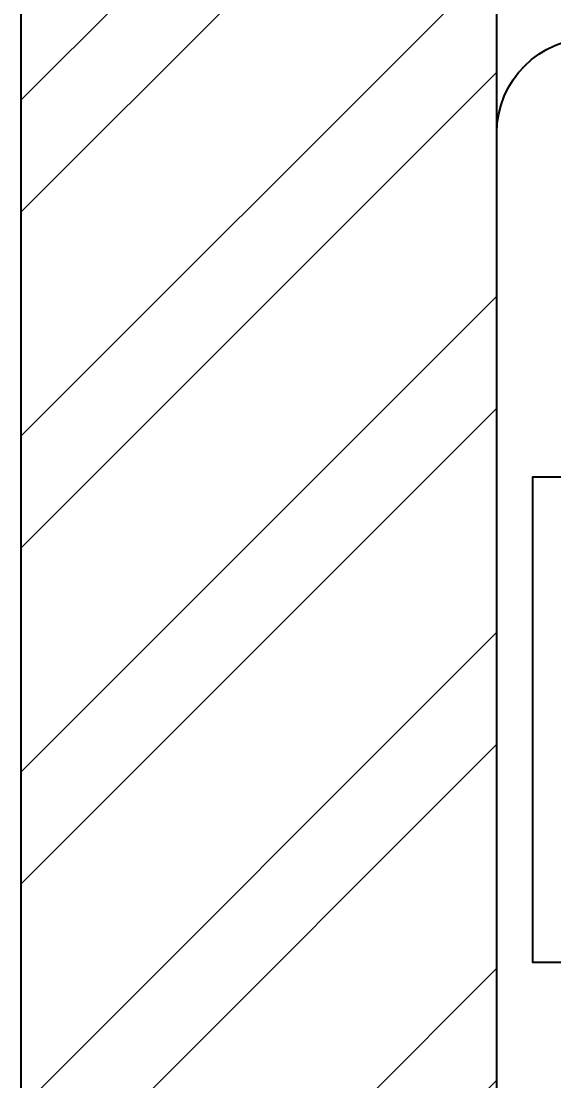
# Model space of a CAD drawing. Header units: feet. Extents: x 3040569 to 3051380, y -5725829 to -5707787.
# Drawn here: x 3042869 to 3043149, y -5714377 to -5713821 of the extents above; entities that cross this region are included whole.
import ezdxf

# ---------------------------------------------------------------- set-up
doc = ezdxf.new("R2010")
doc.units = ezdxf.units.FT
doc.header["$LTSCALE"] = 33
doc.header["$MEASUREMENT"] = 0
doc.layers.add('A-WALL', color=1, linetype='Continuous')
doc.layers.add('PDF_Geometry', color=7, linetype='Continuous')
for name, color, linetype, lineweight in [('LENS-FURNITURE', 13, 'Continuous', 9), ('LENS-PARTITION', 21, 'Continuous', 25), ('LENS_PARTITION', 21, 'Continuous', 25), ('LN-HATCH', 251, 'Continuous', 0)]:
    doc.layers.add(name, color=color, linetype=linetype, lineweight=lineweight)
doc.styles.get("Standard").update_dxf_attribs({"font": 'GILC____.TTF'})

# ---------------------------------------------------------------- blocks, each defined once
blk = doc.blocks.new('A$C24c61a65')
at = {"layer": 'LN-HATCH'}
h = blk.add_hatch(dxfattribs=at)
h.set_pattern_fill('ANSI32', color=256, scale=333, angle=180)
h.set_pattern_definition([(225, (-6766788.097126138, 5279716.197831516), (88.29995930067012, -88.29995930067015), []), (225, (-6766846.963765573, 5279716.197831516), (88.29995930067012, -88.29995930067015), [])])
h.paths.add_polyline_path([(-3515.89454732649, 8921.493659123778), (1763.10545267351, 8921.493659123778), (1763.10545267351, 9100.493659123777), (-3765.89454732649, 9100.493659123777), (-3765.89454732649, -8013.506340876222), (-3515.89454732649, -8013.506340876222), (-3515.89454732649, 4948.493659123778)])
at = {"layer": 'A-WALL'}
for p, q in [((-3765.89454732649, -8013.506340876222), (-3765.89454732649, 9100.493659123777)), ((-3515.89454732649, -8013.506340876222), (-3515.89454732649, 4948.493659123778))]:
    blk.add_line(p, q, dxfattribs=at)
blk = doc.blocks.new('MINGSING')
at = {"layer": 'LENS_PARTITION', "color": 1}
blk.add_lwpolyline([(0, 225.050557859242), (255, 225.050557859242), (255, 575.0505578592417), (0, 575.0505578592417)], close=True, dxfattribs=at)
at = {"insert": (7.55703631043434, 290.8781383554451), "char_height": 25, "width": 317.4808165720382, "attachment_point": 1}
blk.add_mtext('CM2200\\P{\\H0.4x;305mm W x 350mm D x 560mm H}', dxfattribs=at)
blk = doc.blocks.new('MOROTISED TABLE-TRIAL SET 950x600')
at = {"layer": 'PDF_Geometry', "lineweight": 25}
blk.add_lwpolyline([(415.5923622683621, 2.18279e-11), (550.0003704861738, 2.18279e-11, 0.4142524001247118), (599.9958994225599, 50.00260162355697), (599.9958994225599, 899.9973678589085, 0.4142518501714829), (550.0003704861738, 950.0000000000218), (50.00260613718999, 950.0000000000218, 0.4142929195148918), (4.605390131e-07, 899.9973678589085), (4.605390131e-07, 50.00260162355697, 0.414163635492108), (50.00260613718999, 2.18279e-11), (415.5923622683621, 2.18279e-11)], format="xyb", dxfattribs=at)

msp = doc.modelspace()

# ---------------------------------------------------------------- block references
at = {"rotation": 90.00000000000003}
msp.add_blockref('MINGSING', (3043712.503857419, -5714315.142629222), dxfattribs=at)
at = {"layer": 'LENS-FURNITURE', "xscale": -1, "rotation": 180}
msp.add_blockref('MOROTISED TABLE-TRIAL SET 950x600', (3043118.702728316, -5713829.338486623), dxfattribs=at)
at = {"layer": 'LENS-PARTITION'}
msp.add_blockref('A$C24c61a65', (3046634.597276103, -5716887.890194639), dxfattribs=at)

doc.saveas('drawing.dxf')
